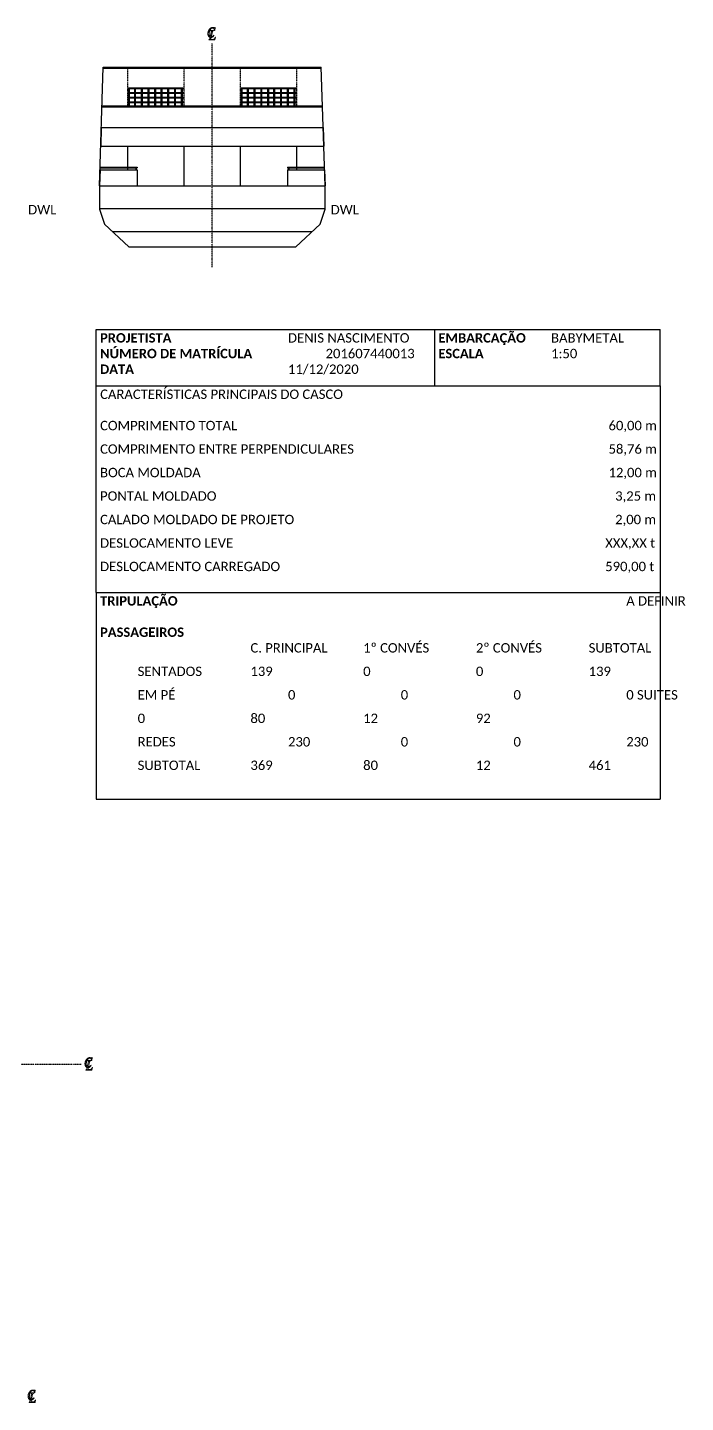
# Model space of a CAD drawing. Header units: millimetres. Extents: x 138823 to 235949, y -69097 to 9810.
# Drawn here: x 200935 to 235949, y -63385 to 9810 of the extents above; entities that cross this region are included whole.
import ezdxf

# ---------------------------------------------------------------- set-up
doc = ezdxf.new("R2010")
doc.units = ezdxf.units.MM
doc.linetypes.add('ACAD_ISO03W100', pattern=[30, 12, -18])
for name, color, linetype in [('0 CASCO', 7, 'Continuous'), ('10 REFERENCIAS', 230, 'Continuous'), ('2 LINHA DE CENTRO', 1, 'ACAD_ISO03W100'), ('4 BALAUSTRADA', 50, 'Continuous'), ('Casco', 7, 'Continuous'), ('Linha dagua', 151, 'Continuous')]:
    doc.layers.add(name, color=color, linetype=linetype)
doc.styles.add('Fonte', font='calibril.ttf', dxfattribs={"height": 500})

# ---------------------------------------------------------------- blocks, each defined once
blk = doc.blocks.new('LC')
at = {"lineweight": 13}
for points in [[(-96, 631), (-109, 622), (-122, 612), (-131, 605), (-143, 595), (-153, 584), (-164, 573), (-174, 562), (-183, 550), (-193, 537), (-201, 524), (-209, 510), (-217, 496), (-220, 491), (-227, 475), (-233, 460), (-239, 444), (-244, 428), (-249, 412), (-252, 396), (-255, 380), (-257, 363), (-258, 347), (-258, 330), (-258, 318), (-257, 300), (-255, 282), (-252, 265), (-248, 249), (-244, 234), (-238, 219), (-232, 206), (-224, 193), (-216, 181), (-207, 170), (-202, 166), (-192, 156)], [(-173, 23), (-182, 14), (-193, 9), (-205, 7), (-205, -8), (110, -8), (142, 136), (133, 140)], [(-143, 177), (-153, 186), (-158, 191), (-166, 201), (-173, 213), (-179, 227), (-184, 241), (-188, 257), (-191, 275), (-193, 294), (-193, 314), (-193, 320), (-193, 337), (-191, 353), (-190, 370), (-187, 387), (-185, 403), (-181, 419), (-177, 435), (-172, 451), (-167, 467), (-161, 483), (-154, 498), (-147, 514), (-143, 523), (-134, 539), (-125, 553), (-116, 566), (-107, 578), (-96, 589), (-86, 598), (-75, 606), (-64, 613), (-53, 619), (-41, 623), (-29, 627), (-16, 629), (-4, 629)], [(-192, 156), (-180, 147), (-168, 140), (-156, 134), (-143, 130), (-130, 126), (-116, 124), (-102, 123), (-95, 124), (-82, 125), (-69, 127), (-56, 130), (-44, 135), (-32, 140), (-20, 146), (-9, 154), (2, 163), (13, 172), (24, 183), (35, 195), (45, 208), (55, 222), (60, 232), (64, 245), (61, 249)], [(-143, 129), (-159, 57), (-160, 53), (-165, 36), (-173, 23)], [(-85, 159), (-91, 159), (-105, 161), (-119, 164), (-143, 177)], [(44, 500), (-112, 500), (-112, 485), (-109, 485), (-93, 483), (-82, 478), (-75, 469), (-72, 456), (-73, 448), (-134, 172)], [(-74, 24), (-77, 24), (-89, 28), (-97, 37), (-99, 53), (-98, 64), (-85, 125)], [(-82, 638), (-96, 631)], [(61, 249), (56, 246), (48, 238), (38, 227), (27, 216), (16, 206), (5, 195), (5, 195), (-8, 185), (-20, 177), (-33, 171), (-46, 165), (-58, 162), (-72, 160), (-85, 159)], [(-14, 656), (-19, 656), (-32, 655), (-44, 652), (-57, 649), (-69, 644), (-82, 638)], [(-77, 159), (-17, 434), (-14, 444), (-8, 460), (-1, 471), (3, 474), (14, 480), (27, 484), (44, 485), (44, 500)], [(133, 140), (132, 136), (127, 120), (121, 104), (113, 90), (106, 76), (97, 63), (91, 56), (80, 45), (68, 36), (56, 29), (44, 25), (31, 24), (-74, 24)], [(93, 638), (92, 638), (84, 640), (69, 643), (49, 648), (39, 650), (24, 652), (11, 654), (-2, 656), (-14, 656)], [(-4, 629), (4, 629), (17, 627), (29, 624), (39, 618), (49, 612), (58, 603), (65, 593), (72, 582), (78, 568), (83, 553), (86, 537), (89, 519), (91, 499), (102, 500), (123, 656)], [(123, 656), (112, 656), (112, 654), (105, 642), (93, 638)]]:
    blk.add_lwpolyline(points, dxfattribs=at)

msp = doc.modelspace()

# ---------------------------------------------------------------- linework, layer by layer
at = {"layer": '0 CASCO'}
for p, q in [((204766, 1387), (204964, 7692)), ((216766, 1387), (216567, 7692)), ((204898, 5592), (216634, 5592)), ((204832, 3487), (216700, 3487)), ((206265, 2370), (206265, 3487)), ((209265, 1387), (209265, 3487)), ((212267, 1387), (212267, 3487)), ((215267, 2370), (215267, 3487)), ((206265, 2240), (206265, 2340)), ((215267, 2240), (215267, 2340)), ((204766, 1387), (216766, 1387))]:
    msp.add_line(p, q, dxfattribs=at)
at = {"layer": '0 CASCO', "linetype": 'ACAD_ISO03W100'}
for p, q in [((206265, 5637), (206265, 7642)), ((209265, 5637), (209265, 7642)), ((212267, 5637), (212267, 7642)), ((215267, 5637), (215267, 7642))]:
    msp.add_line(p, q, dxfattribs=at)
at = {"layer": '0 CASCO'}
msp.add_lwpolyline([(204766, 1387), (204766, 137), (205030, -663), (206321, -1863), (210766, -1863), (215210, -1863), (216502, -663), (216766, 137), (216766, 1387)], dxfattribs=at)
at = {"layer": '2 LINHA DE CENTRO'}
for p, q in [((210766, -2939), (210766, 8963)), ((203788, -45388), (138823, -45388))]:
    msp.add_line(p, q, dxfattribs=at)
at = {"layer": '4 BALAUSTRADA'}
for p, q in [((206265, 6592), (209265, 6592)), ((206308, 5637), (206308, 6592)), ((206338, 6592), (206338, 5637)), ((206638, 5637), (206638, 6592)), ((206668, 6592), (206668, 5637)), ((206998, 5637), (206998, 6592)), ((207028, 6592), (207028, 5637)), ((207358, 5637), (207358, 6592)), ((207388, 6592), (207388, 5637)), ((207718, 5637), (207718, 6592)), ((207748, 6592), (207748, 5637)), ((208048, 5637), (208048, 6592)), ((208078, 6592), (208078, 5637)), ((208408, 5637), (208408, 6592)), ((208438, 6592), (208438, 5637)), ((208768, 5637), (208768, 6592)), ((208798, 6592), (208798, 5637)), ((209128, 5637), (209128, 6592)), ((209158, 6592), (209158, 5637)), ((212267, 6592), (215267, 6592)), ((212311, 5637), (212311, 6592)), ((212341, 6592), (212341, 5637)), ((212641, 5637), (212641, 6592)), ((212671, 6592), (212671, 5637)), ((213001, 5637), (213001, 6592)), ((213031, 6592), (213031, 5637)), ((213361, 5637), (213361, 6592)), ((213391, 6592), (213391, 5637)), ((213721, 5637), (213721, 6592)), ((213751, 6592), (213751, 5637)), ((214051, 5637), (214051, 6592)), ((214081, 6592), (214081, 5637)), ((214411, 5637), (214411, 6592)), ((214441, 6592), (214441, 5637)), ((214771, 5637), (214771, 6592)), ((214801, 6592), (214801, 5637)), ((215131, 5637), (215131, 6592)), ((215161, 6592), (215161, 5637)), ((206265, 6562), (209265, 6562)), ((206265, 6352), (209265, 6352)), ((206265, 6322), (209265, 6322)), ((206265, 6102), (209265, 6102)), ((206265, 6072), (209265, 6072)), ((212267, 6562), (215267, 6562)), ((212267, 6352), (215267, 6352)), ((212267, 6322), (215267, 6322)), ((212267, 6102), (215267, 6102)), ((212267, 6072), (215267, 6072)), ((206265, 5852), (209265, 5852)), ((206265, 5822), (209265, 5822)), ((212267, 5852), (215267, 5852)), ((212267, 5822), (215267, 5822)), ((204863, 4487), (204832, 3487)), ((204863, 4487), (216668, 4487)), ((216668, 4487), (216700, 3487)), ((204793, 2240), (204766, 1387)), ((204793, 2240), (206766, 2240)), ((204796, 2340), (206766, 2340)), ((204797, 2370), (206766, 2370)), ((206691, 2340), (206691, 2240)), ((206721, 2340), (206721, 2240)), ((206766, 2370), (206766, 2340)), ((206766, 2240), (206766, 1387)), ((214766, 2370), (216735, 2370)), ((214766, 2370), (214766, 2340)), ((214766, 2340), (216736, 2340)), ((214766, 2240), (216739, 2240)), ((214766, 2240), (214766, 1387)), ((214811, 2340), (214811, 2240)), ((214841, 2340), (214841, 2240)), ((216739, 2240), (216766, 1387)), ((205446, -1049), (216086, -1049))]:
    msp.add_line(p, q, dxfattribs=at)
at = {"layer": 'Casco'}
for p, q in [((204963, 7642), (216569, 7642)), ((204964, 7692), (216567, 7692)), ((204900, 5637), (216632, 5637)), ((204597, -6262), (234597, -6262)), ((204597, -9262), (204597, -6262)), ((222597, -6262), (222597, -9262)), ((234597, -9262), (234597, -6262)), ((204597, -20262), (204597, -9262)), ((204597, -9262), (234597, -9262)), ((234597, -9262), (234597, -20262)), ((204597, -20262), (234597, -20262)), ((204597, -20262), (204597, -31262)), ((234597, -20262), (234597, -31262)), ((204597, -31262), (234597, -31262))]:
    msp.add_line(p, q, dxfattribs=at)
at = {"layer": 'Linha dagua'}
msp.add_line((216766, 151), (204766, 151), dxfattribs=at)

# ---------------------------------------------------------------- block references
at = {"layer": '10 REFERENCIAS'}
for p in [(210793, 9154), (204252, -45683), (201225, -63377)]:
    msp.add_blockref('LC', p, dxfattribs=at)

# ---------------------------------------------------------------- texts
at = {"layer": 'Casco', "char_height": 500, "attachment_point": 1, "style": 'Fonte'}
for s, width, heights, insert in [('\\pxql;{\\fCalibri Light|b1|i0|c0|p34;PROJETISTA^I}^I^I^IDENIS NASCIMENTO\\P{\\fCalibri Light|b1|i0|c0|p34;NÚMERO DE MATRÍCULA}^I^I201607440013\\P{\\fCalibri Light|b1|i0|c0|p34;DATA}^I^I^I^I^I11/12/2020', 17599.99, [2800], (204797, -6462)), ('\\pxt8;{\\fCalibri Light|b1|i0|c0|p34;EMBARCAÇÃO}^IBABYMETAL\\P{\\fCalibri Light|b1|i0|c0|p34;ESCALA}^I^I1:50', 11600.01, [0], (222797, -6462)), ('{\\Q1;CARACTERÍSTICAS PRINCIPAIS DO CASCO\\Q10;\\P}\\P\\pxsm1.5,ql;COMPRIMENTO TOTAL^I^I^I^I^I^I^I^I^I^I      60,00 m\\PCOMPRIMENTO ENTRE PERPENDICULARES^I^I^I^I^I^I^I      58,76 m\\PBOCA MOLDADA^I^I^I^I^I^I^I^I^I^I^I      12,00 m\\PPONTAL MOLDADO^I^I^I^I^I^I^I^I^I^I        3,25 m\\PCALADO MOLDADO DE PROJETO^I^I^I^I^I^I^I^I        2,00 m\\PDESLOCAMENTO LEVE^I^I^I^I^I^I^I^I^I^I     XXX,XX t\\PDESLOCAMENTO CARREGADO^I^I^I^I^I^I^I^I^I     590,00 t ', 29600, [10600], (204797, -9462)), ('{\\fCalibri Light|b1|i0|c0|p34;TRIPULAÇÃO^I^I^I^I^I^I^I^I^I^I^I^I}A DEFINIR\\P\\P{\\fCalibri Light|b1|i0|c0|p34;PASSAGEIROS}\\P\\pxsm1.5;^I^I^I^IC. PRINCIPAL^I1º CONVÉS^I^I2º CONVÉS^I^ISUBTOTAL\\P^ISENTADOS^I^I139^I^I^I0^I^I^I0^I^I^I139\\P^IEM PÉ^I^I^I0^I^I^I0^I^I^I0^I^I^I0^ISUITES^I^I0^I^I^I80^I^I^I12^I^I^I92\\P^IREDES^I^I^I230^I^I^I0^I^I^I0^I^I^I230\\P^ISUBTOTAL^I^I369^I^I^I80^I^I^I12^I^I^I461', 29600, [10600], (204797, -20462))]:
    msp.add_mtext_dynamic_manual_height_columns(s, width=width, gutter_width=2500, heights=heights, dxfattribs=dict(at, insert=insert))
at = {"layer": 'Linha dagua', "char_height": 500, "attachment_point": 1, "style": 'Fonte'}
for insert in [(200969, 362), (217069, 362)]:
    msp.add_mtext_dynamic_manual_height_columns('DWL', width=2578.63, gutter_width=2500, heights=[0], dxfattribs=dict(at, insert=insert))

doc.saveas('drawing.dxf')
